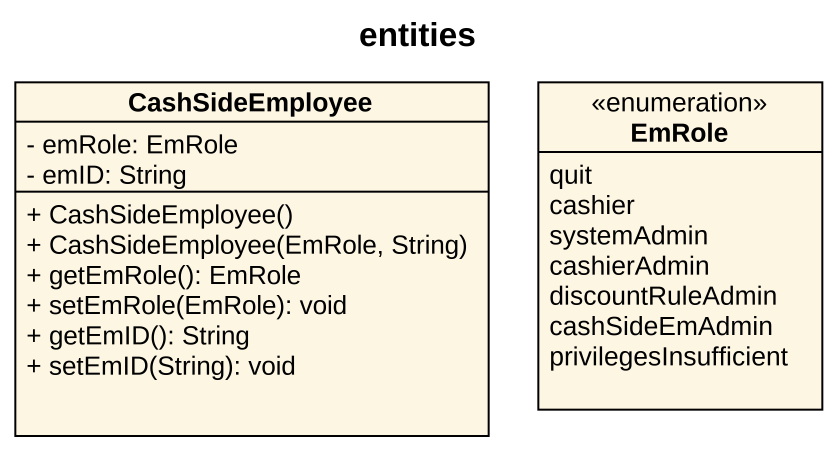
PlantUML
@startuml
title entities
hide circle
hide empty members
skinparam classAttributeIconSize 0
class CashSideEmployee {
  - emRole: EmRole
  - emID: String
  + CashSideEmployee()
  + CashSideEmployee(EmRole, String)
  + getEmRole(): EmRole
  + setEmRole(EmRole): void
  + getEmID(): String
  + setEmID(String): void
}
enum EmRole {
  quit
  cashier
  systemAdmin
  cashierAdmin
  discountRuleAdmin
  cashSideEmAdmin
  privilegesInsufficient
}
@enduml
